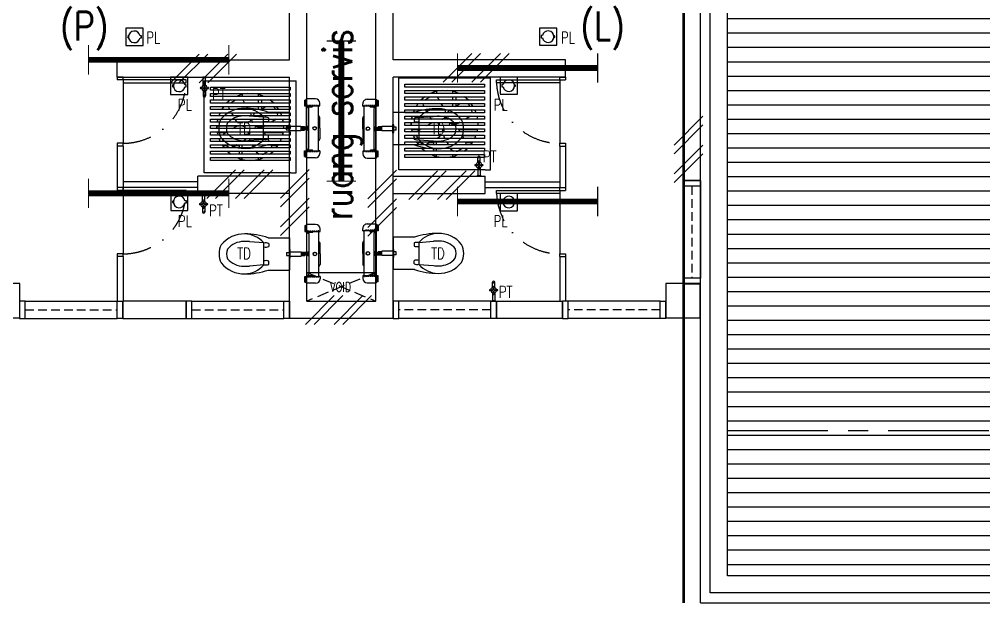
# Model space of a CAD drawing. Header units: inches. Extents: x -106706990 to 300603, y -86718466 to 1728185.
# Drawn here: x 155381 to 163773, y 21835 to 26913 of the extents above; entities that cross this region are included whole.
import ezdxf
from ezdxf.enums import TextEntityAlignment as Align

# ---------------------------------------------------------------- set-up
doc = ezdxf.new("R2010")
doc.units = ezdxf.units.IN
doc.header["$MEASUREMENT"] = 0
for name, pattern in [('CENTER', [2, 1.25, -0.25, 0.25, -0.25]), ('DASHDOT', [1, 0.5, -0.25, 0, -0.25]), ('DASHED2', [0.375, 0.25, -0.125]), ('HIDDEN', [0.375, 0.25, -0.125])]:
    doc.linetypes.add(name, pattern=pattern)
for name, color, linetype in [('A-ARR', 4, 'Continuous'), ('A-COLUMN', 3, 'Continuous'), ('A-DOOR', 9, 'Continuous'), ('A-DROP', 8, 'Continuous'), ('A-ELEV2', 1, 'Continuous'), ('A-FLR SYM', 13, 'Continuous'), ('A-GRID', 8, 'Continuous'), ('A-HATCH', 8, 'Continuous'), ('A-PARTITION', 4, 'Continuous'), ('A-RAIL', 2, 'Continuous'), ('A-RFLINE', 3, 'Continuous'), ('A-ROOMSYM', 3, 'Continuous'), ('A-SANI', 4, 'Continuous'), ('A-STAIRH', 8, 'HIDDEN'), ('A-SYM', 8, 'Continuous'), ('A-WALL', 1, 'Continuous'), ('A-WIN', 9, 'Continuous'), ('A-WLH', 7, 'Continuous'), ('AHT_WALL', 3, 'Continuous'), ('CO_WALL', 252, 'Continuous'), ('Edges', 7, 'Continuous'), ('Grid', 8, 'CENTER'), ('lamb(new)', 5, 'Continuous')]:
    doc.layers.add(name, color=color, linetype=linetype)
doc.styles.add('ROMANS', font='romans.shx', dxfattribs={"width": 0.75, "height": 200})
doc.styles.add('style1', font='romans.shx', dxfattribs={"height": 750})

# ---------------------------------------------------------------- blocks, each defined once
blk = doc.blocks.new('A$C05DF19D8')
at = {"color": 8}
for p, q in [((26.3, 117.7), (26.3, 163.7)), ((46.3, 117.7), (46.3, 163.7)), ((21.3, 6), (21.3, 0)), ((21.3, 6), (51.3, 6)), ((26.3, 71.9), (26.3, 6)), ((46.3, 71.9), (46.3, 6)), ((51.3, 6), (51.3, 0)), ((21.3, 0), (51.3, 0)), ((26.3, 0), (46.3, 0))]:
    blk.add_line(p, q, dxfattribs=at)
blk.add_circle((36.3, 94.8), 8.27, dxfattribs=at)
for centre, radius, start, end in [((36.3, 163.7), 10, 0, 180), ((5, 94.6), 5, 90, 270), ((24.4, 167.5), 70.6, 254.02882, 273.19439), ((24.4, 21.8), 70.6, 86.7321, 105.97118), ((36.3, 94.8), 25, 98.52024, 172.38488), ((36.3, 94.8), 25, 188.28016, 262.57073), ((36.3, 151.9), 10, 0, 180), ((36.3, 124.8), 5, 0, 180), ((-36.5, 105.4), 70.6, 357.84559, 15.97118), ((-36.5, 81.6), 70.6, 344.02882, 4.57514), ((109.2, 105.4), 70.6, 164.02882, 182.15441), ((109.2, 81.6), 70.6, 175.42486, 195.97118), ((36.3, 94.8), 25, 277.42927, 351.71984), ((36.3, 94.8), 25, 7.61512, 81.47976), ((48.2, 21.8), 70.6, 74.02882, 93.2679), ((48.2, 167.5), 70.6, 266.80561, 285.97118), ((67.6, 94.6), 5, 270, 90), ((36.3, 62.2), 5, 180, 0)]:
    blk.add_arc(centre, radius, start, end, dxfattribs=at)
blk = doc.blocks.new('A$C04F716D1')
at = {"layer": 'A-ARR', "color": 8}
for p, q in [((840, 512), (767, 512)), ((745, 502), (745, 452)), ((745, 502), (755, 502)), ((745, 452), (878, 452)), ((755, 500), (755, 452)), ((763, 267.3), (763, 452)), ((763, 452), (811.5, 452)), ((763, 452), (811.5, 452)), ((763, 444), (811.5, 444)), ((763, 444), (783, 431.8)), ((783, 80.2), (783, 431.8)), ((868, 60), (868, 452)), ((878, 452), (868, 452)), ((878, 452), (878, 474)), ((389.5, 352.2), (263.4, 362.5)), ((389.5, 159.8), (389.5, 352.2)), ((427.1, 396.8), (615, 396.8)), ((431.8, 347.5), (431.8, 319.4)), ((615, 115.2), (615, 396.8)), ((871.4, 362), (868, 365.1)), ((878, 256), (878, 347.1)), ((586.2, 268.5), (608.7, 268.5)), ((586.2, 268.5), (586.2, 243.5)), ((586.2, 268.5), (608.7, 268.5)), ((586.2, 268.5), (586.2, 243.5)), ((608.7, 287.3), (608.7, 224.8)), ((608.7, 287.3), (608.7, 224.8)), ((615, 293.5), (615, 218.5)), ((615, 293.5), (615, 218.5)), ((615, 274.8), (713.2, 274.8)), ((713.2, 274.8), (713.2, 237.3)), ((713.2, 271), (745, 271)), ((715, 271), (715, 241)), ((717.5, 271), (717.5, 241)), ((720, 271), (720, 241)), ((722.5, 271), (722.5, 241)), ((725, 271), (725, 241)), ((727.5, 271), (727.5, 241)), ((730, 271), (730, 241)), ((732.5, 271), (732.5, 241)), ((735, 271), (735, 241)), ((737.5, 271), (737.5, 241)), ((740, 271), (740, 241)), ((742.5, 271), (742.5, 241)), ((745, 271), (745, 241)), ((747.4, 244.8), (747.4, 267.3)), ((770.8, 267.3), (747.4, 267.3)), ((749.2, 244.8), (749.2, 267.3)), ((751.1, 244.8), (751.1, 267.3)), ((753, 244.8), (753, 267.3)), ((754.9, 244.8), (754.9, 267.3)), ((756.7, 244.8), (756.7, 267.3)), ((758.6, 244.8), (758.6, 267.3)), ((760.5, 244.8), (760.5, 267.3)), ((762.4, 244.8), (762.4, 267.3)), ((764.2, 244.8), (764.2, 267.3)), ((766.1, 244.8), (766.1, 267.3)), ((768, 244.8), (768, 267.3)), ((769.9, 244.8), (769.9, 267.3)), ((770.8, 243.8), (770.8, 268.2)), ((771.4, 270.4), (772.1, 271.9)), ((778.3, 271.9), (772.1, 271.9)), ((778.3, 264.4), (772.7, 264.4)), ((778.3, 238.6), (778.3, 273.4)), ((783, 233.9), (783, 278.1)), ((878, 256), (878, 164.9)), ((431.8, 164.5), (431.8, 192.6)), ((586.2, 243.5), (608.7, 243.5)), ((586.2, 243.5), (608.7, 243.5)), ((615, 237.3), (713.2, 237.3)), ((713.2, 241), (745, 241)), ((770.8, 244.8), (747.4, 244.8)), ((763, 60), (763, 244.8)), ((771.4, 241.6), (772.1, 240.1)), ((778.3, 240.1), (772.1, 240.1)), ((778.3, 247.6), (772.7, 247.6)), ((389.5, 159.8), (263.4, 149.5)), ((427.1, 115.2), (615, 115.2)), ((871.4, 150), (868, 146.9)), ((745, 10), (745, 60)), ((745, 60), (878, 60)), ((745, 10), (755, 10)), ((755, 12), (755, 60)), ((763, 68), (783, 80.2)), ((763, 68), (811.5, 68)), ((763, 60), (811.5, 60)), ((840, 0), (767, 0)), ((878, 60), (868, 60)), ((878, 60), (878, 38))]:
    blk.add_line(p, q, dxfattribs=at)
at = {"layer": 'A-ARR', "color": 8, "linetype": 'HIDDEN', "ltscale": 50}
for p, q in [((768, 457), (863, 457)), ((768, 55), (863, 55))]:
    blk.add_line(p, q, dxfattribs=at)
at = {"layer": 'A-ARR', "color": 8}
for radius in [16, 14]:
    blk.add_circle((833.5, 256), radius, dxfattribs=at)
for centre, radius, start, end in [((767, 500), 12, 90, 180), ((840, 474), 38, 0, 90), ((214.7, 179.2), 250.5, 88.08381, 141.67542), ((229.8, -178.6), 608.3, 71.07287, 90.63341), ((218.1, 201.3), 228.4, 41.35049, 88.76139), ((768, 452), 5, 90, 180), ((811.5, 448), 4, 270, 90), ((863, 452), 5, 0, 90), ((214.2, 179.8), 184.1, 90.12882, 140.05228), ((220.9, -262.6), 626.6, 86.11462, 90.60066), ((407.2, 286.9), 65.4, 67.95117, 105.68917), ((858, 347.1), 20, 0, 47.84979), ((139.6, 265.2), 139.9, 150.25525, 183.78048), ((139.6, 246.8), 139.9, 176.21952, 209.74475), ((187.4, 256), 121.8, 159.81345, 200.18655), ((407.2, 380), 65.4, 254.31083, 292.04883), ((615, 287.3), 6.25, 90, 180), ((615, 287.3), 6.25, 90, 180), ((775.5, 268.2), 4.69, 151.71021, 233.05674), ((791.2, 256), 20.3, 155.50094, 204.49906), ((783, 273.4), 4.69, 90, 180), ((214.7, 332.8), 250.5, 218.32458, 271.91619), ((214.2, 332.2), 184.1, 219.94772, 269.87118), ((407.2, 132), 65.4, 67.95117, 105.68917), ((615, 224.8), 6.25, 180, 270), ((615, 224.8), 6.25, 180, 270), ((775.5, 243.8), 4.69, 126.94326, 208.28979), ((783, 238.6), 4.69, 180, 270), ((220.9, 774.6), 626.6, 269.39934, 273.88538), ((218.1, 310.7), 228.4, 271.23861, 318.64951), ((229.8, 690.6), 608.3, 269.36659, 288.92713), ((407.2, 225.1), 65.4, 254.31083, 292.04883), ((858, 164.9), 20, 312.15021, 0), ((767, 12), 12, 180, 270), ((768, 60), 5, 180, 270), ((811.5, 64), 4, 270, 90), ((840, 38), 38, 270, 0), ((863, 60), 5, 270, 0)]:
    blk.add_arc(centre, radius, start, end, dxfattribs=at)
blk = doc.blocks.new('A$C52B244CD')
at = {"layer": 'A-WLH', "color": 8}
for p, q in [((0, 0), (250, 250)), ((75, 0), (325, 250)), ((250, 0), (500, 250)), ((325, 0), (575, 250))]:
    blk.add_line(p, q, dxfattribs=at)
blk = doc.blocks.new('A$C49831240')
at = {"layer": 'A-WLH', "color": 8}
for p, q in [((250, 575), (0, 325)), ((250, 500), (0, 250)), ((250, 325), (0, 75)), ((250, 250), (0, 0))]:
    blk.add_line(p, q, dxfattribs=at)
blk = doc.blocks.new('A$C34465D6E')
at = {"layer": 'A-SANI', "color": 8}
blk.add_lwpolyline([(0, 0), (150, 0), (150, 150), (0, 150)], close=True, dxfattribs=at)
blk.add_lwpolyline([(25.5, 84.3), (13.7, 84.3), (13.7, 65.7), (25.5, 65.7, 10.787298)], format="xyb", close=True, dxfattribs=at)
blk.add_arc((125.5, 75), 8.84, 264.17751, 95.82249, dxfattribs=at)
blk = doc.blocks.new('YBC 136')
at = {"layer": 'lamb(new)'}
for points, const_width in [([(86612635.7, -1195077), (86612635.7, -1195333.2)], 10.2), ([(86613855.7, -1195077), (86613855.7, -1195333.2)], 10.2), ([(86612635.7, -1195205.1), (86613855.7, -1195205.1)], 50.8)]:
    blk.add_lwpolyline(points, dxfattribs=dict(at, const_width=const_width))
blk = doc.blocks.new('Exhaust Fan 8-Inch fr')
at = {"layer": 'Edges'}
for p, q in [((-5.91, 7.27), (5.91, 7.27)), ((-5.91, -4.54), (-5.91, 7.27)), ((-5.12, 6.08), (-5.12, 6.47)), ((-5.12, 6.47), (5.12, 6.47)), ((5.12, 6.47), (5.12, 6.08)), ((5.91, -4.54), (5.91, 7.27)), ((5.12, 6.08), (-5.12, 6.08)), ((-5.12, 5.26), (-5.12, 5.65)), ((-5.12, 5.65), (-0.31, 5.65)), ((-1.81, 5.26), (-5.12, 5.26)), ((-1.43, 5.42), (-1.81, 5.26)), ((-1.43, 5.26), (-1.81, 5.26)), ((-1.12, 5.54), (-1.43, 5.42)), ((-1.43, 5.42), (-1.43, 5.26)), ((-1.03, 5.26), (-1.43, 5.26)), ((-1.03, 5.56), (-1.12, 5.54)), ((-0.31, 5.65), (-1.03, 5.56)), ((-1.03, 5.56), (-1.03, 5.26)), ((1.03, 5.26), (-1.03, 5.26)), ((-0.31, 5.65), (0.31, 5.65)), ((1.03, 5.56), (0.31, 5.65)), ((0.31, 5.65), (5.12, 5.65)), ((1.03, 5.56), (1.03, 5.26)), ((1.12, 5.54), (1.03, 5.56)), ((1.43, 5.26), (1.03, 5.26)), ((1.43, 5.42), (1.12, 5.54)), ((1.43, 5.42), (1.43, 5.26)), ((1.81, 5.26), (1.43, 5.42)), ((1.81, 5.26), (1.43, 5.26)), ((5.12, 5.26), (1.81, 5.26)), ((5.12, 5.65), (5.12, 5.26)), ((-5.12, 4.43), (-5.12, 4.83)), ((-5.12, 4.83), (-2.54, 4.83)), ((-3.05, 4.43), (-5.12, 4.43)), ((-5.12, 3.61), (-5.12, 4)), ((-5.12, 4), (-3.38, 4)), ((-3.38, 4), (-3.69, 3.61)), ((-3.38, 4), (-2.75, 4)), ((-2.54, 4.83), (-3.05, 4.43)), ((-2.52, 4.43), (-3.05, 4.43)), ((-2.71, 3.71), (-2.75, 4)), ((-2.75, 4), (-2.74, 4)), ((-2.7, 3.72), (-2.74, 4)), ((-2.74, 4), (-0.47, 4)), ((-2.54, 4.83), (-1.91, 4.83)), ((-2.52, 4.43), (-2.46, 4.51)), ((-2.51, 4.43), (-2.52, 4.43)), ((-2.51, 4.43), (-2.45, 4.51)), ((-0.72, 4.43), (-2.51, 4.43)), ((-2.45, 4.51), (-2.46, 4.51)), ((-2.45, 4.51), (-1.91, 4.83)), ((-1.91, 4.83), (-0.99, 4.83)), ((-0.9, 4.76), (-0.99, 4.83)), ((-0.99, 4.83), (1.03, 4.83)), ((-0.9, 4.76), (-0.72, 4.43)), ((1.03, 4.43), (-0.72, 4.43)), ((-0.47, 4), (-0.24, 3.61)), ((-0.47, 4), (1.03, 4)), ((1.03, 4.83), (1.03, 4.43)), ((1.03, 4.83), (1.43, 4.83)), ((1.43, 4.43), (1.03, 4.43)), ((1.03, 4), (1.03, 3.61)), ((1.03, 4), (1.43, 4)), ((1.43, 4.83), (1.43, 4.43)), ((1.43, 4.83), (2.54, 4.83)), ((3.05, 4.43), (1.43, 4.43)), ((1.43, 4), (1.43, 3.64)), ((1.43, 3.64), (2.05, 4)), ((1.43, 4), (2.05, 4)), ((2.05, 4), (2.92, 4)), ((3.05, 4.43), (2.54, 4.83)), ((2.54, 4.83), (5.12, 4.83)), ((2.92, 4), (3.08, 3.89)), ((2.92, 4), (3.38, 4)), ((5.12, 4.43), (3.05, 4.43)), ((3.08, 3.89), (3.24, 3.61)), ((3.69, 3.61), (3.38, 4)), ((3.38, 4), (5.12, 4)), ((5.12, 4.83), (5.12, 4.43)), ((5.12, 4), (5.12, 3.61)), ((-3.69, 3.61), (-5.12, 3.61)), ((-5.12, 2.79), (-5.12, 3.18)), ((-5.12, 3.18), (-3.89, 3.18)), ((-4.06, 2.79), (-5.12, 2.79)), ((-3.89, 3.18), (-4.06, 2.79)), ((-2.18, 2.79), (-4.06, 2.79)), ((-3.89, 3.18), (-2.4, 3.18)), ((-2.65, 3.61), (-3.69, 3.61)), ((-2.7, 3.72), (-2.71, 3.71)), ((-2.65, 3.61), (-2.71, 3.71)), ((-2.64, 3.61), (-2.7, 3.72)), ((-2.64, 3.61), (-2.65, 3.61)), ((-0.24, 3.61), (-2.64, 3.61)), ((-2.18, 2.79), (-2.4, 3.18)), ((-2.4, 3.18), (-2.39, 3.18)), ((-2.16, 2.79), (-2.39, 3.18)), ((-2.39, 3.18), (0.01, 3.18)), ((-2.16, 2.79), (-2.18, 2.79)), ((0.1, 2.79), (-2.16, 2.79)), ((1.03, 3.61), (-0.24, 3.61)), ((0.01, 3.18), (0.04, 3.13)), ((0.01, 3.18), (0.64, 3.18)), ((0.04, 3.13), (0.1, 2.79)), ((0.31, 2.79), (0.1, 2.79)), ((0.64, 3.18), (0.31, 2.79)), ((3.54, 2.79), (0.31, 2.79)), ((0.64, 3.18), (3.49, 3.18)), ((1.37, 3.61), (1.03, 3.61)), ((1.37, 3.61), (1.43, 3.64)), ((3.24, 3.61), (1.37, 3.61)), ((3.69, 3.61), (3.24, 3.61)), ((3.49, 3.18), (3.5, 3.15)), ((3.49, 3.18), (3.89, 3.18)), ((3.54, 2.79), (3.5, 3.15)), ((3.5, 3.15), (3.51, 3.14)), ((3.54, 2.79), (3.51, 3.14)), ((4.06, 2.79), (3.54, 2.79)), ((3.54, 2.79), (3.54, 2.79)), ((5.12, 3.61), (3.69, 3.61)), ((4.06, 2.79), (3.89, 3.18)), ((3.89, 3.18), (5.12, 3.18)), ((5.12, 2.79), (4.06, 2.79)), ((5.12, 3.18), (5.12, 2.79)), ((-5.12, 1.96), (-5.12, 2.36)), ((-5.12, 2.36), (-4.2, 2.36)), ((-4.25, 1.96), (-5.12, 1.96)), ((-5.12, 1.14), (-5.12, 1.53)), ((-5.12, 1.53), (-4.31, 1.53)), ((-4.31, 1.53), (-4.33, 1.36)), ((-4.33, 1.36), (-4.3, 1.14)), ((-4.31, 1.53), (-4.29, 1.53)), ((-4.29, 1.53), (-4.29, 1.14)), ((-4.29, 1.53), (-4.22, 1.53)), ((-4.22, 2.17), (-4.25, 1.96)), ((-4.22, 1.96), (-4.25, 1.96)), ((-4.2, 2.36), (-4.22, 2.17)), ((-4.22, 1.96), (-4.22, 2.17)), ((-1.63, 1.96), (-4.22, 1.96)), ((-4.22, 1.53), (-4.22, 1.52)), ((-4.22, 1.53), (-1.43, 1.53)), ((-4.22, 1.52), (-1.43, 1.52)), ((-4.2, 2.36), (-1.93, 2.36)), ((-2.3, 1.14), (-1.74, 1.46)), ((-1.77, 2.08), (-1.93, 2.36)), ((-1.93, 2.36), (-1.91, 2.36)), ((-1.76, 2.09), (-1.91, 2.36)), ((-1.91, 2.36), (0.07, 2.36)), ((-1.76, 2.09), (-1.77, 2.08)), ((-1.77, 2.08), (-1.63, 1.96)), ((-1.76, 2.09), (-1.61, 1.96)), ((-1.74, 1.46), (-1.43, 1.52)), ((-1.61, 1.96), (-1.63, 1.96)), ((-0.35, 1.96), (-1.61, 1.96)), ((-1.43, 1.53), (-1.43, 1.52)), ((-1.43, 1.52), (-1.32, 1.53)), ((-1.43, 1.53), (-1.32, 1.53)), ((-1.43, 1.52), (-1.43, 1.52)), ((-1.32, 1.53), (-1.14, 1.53)), ((-1.14, 1.53), (-1.1, 1.52)), ((-1.14, 1.53), (-1.1, 1.53)), ((-1.1, 1.53), (-1.1, 1.52)), ((-1.1, 1.53), (-0.65, 1.53)), ((-1.1, 1.52), (-0.72, 1.42)), ((-0.72, 1.42), (-0.66, 1.37)), ((-0.67, 1.43), (-0.65, 1.53)), ((-0.66, 1.37), (-0.67, 1.43)), ((-0.65, 1.26), (-0.66, 1.37)), ((-0.65, 1.53), (0.61, 1.53)), ((-0.61, 1.14), (-0.65, 1.26)), ((-0.35, 1.96), (-0.33, 1.98)), ((0.31, 1.96), (-0.35, 1.96)), ((-0.33, 1.98), (-0.17, 2.04)), ((-0.17, 2.04), (-0.05, 2.05)), ((0, 2.1), (-0.05, 2.05)), ((-0.05, 2.05), (0, 2.06)), ((0.07, 2.36), (0, 2.1)), ((0, 2.06), (0.17, 2.03)), ((0.07, 2.36), (0.19, 2.36)), ((0.17, 2.03), (0.25, 1.99)), ((0.19, 2.36), (0.18, 2.29)), ((0.18, 2.29), (0.25, 1.99)), ((0.19, 2.36), (3.33, 2.36)), ((0.25, 1.99), (0.31, 1.96)), ((2.67, 1.96), (0.31, 1.96)), ((0.63, 1.39), (0.6, 1.22)), ((0.61, 1.53), (0.62, 1.49)), ((0.61, 1.53), (1.92, 1.53)), ((0.67, 1.44), (0.62, 1.49)), ((0.62, 1.49), (0.62, 1.48)), ((0.68, 1.43), (0.62, 1.48)), ((0.62, 1.48), (0.63, 1.39)), ((1.16, 1.31), (0.67, 1.44)), ((0.67, 1.44), (0.68, 1.43)), ((1.02, 1.34), (0.68, 1.43)), ((0.99, 1.15), (1.02, 1.34)), ((1.17, 1.3), (1.02, 1.34)), ((1.69, 1.4), (1.16, 1.31)), ((1.16, 1.31), (1.17, 1.3)), ((1.22, 1.31), (1.17, 1.3)), ((1.22, 1.31), (1.2, 1.14)), ((1.43, 1.34), (1.22, 1.31)), ((1.7, 1.39), (1.43, 1.34)), ((1.43, 1.34), (1.43, 1.14)), ((1.92, 1.53), (1.69, 1.4)), ((1.69, 1.4), (1.7, 1.39)), ((1.92, 1.52), (1.7, 1.39)), ((1.95, 1.53), (1.92, 1.52)), ((1.92, 1.53), (1.95, 1.53)), ((1.92, 1.52), (4.2, 1.52)), ((1.95, 1.53), (4.2, 1.53)), ((3.32, 2.34), (2.67, 1.96)), ((2.69, 1.96), (2.67, 1.96)), ((3.33, 2.33), (2.69, 1.96)), ((4.2, 1.96), (2.69, 1.96)), ((3.32, 2.34), (3.33, 2.36)), ((3.32, 2.34), (3.33, 2.33)), ((3.33, 2.33), (3.35, 2.36)), ((3.33, 2.36), (3.35, 2.36)), ((3.35, 2.36), (4.2, 2.36)), ((4.2, 2.34), (4.2, 2.36)), ((4.2, 2.36), (5.12, 2.36)), ((4.2, 2.34), (4.2, 2.33)), ((4.25, 1.96), (4.2, 2.33)), ((4.2, 2.33), (4.2, 1.96)), ((4.25, 1.96), (4.2, 1.96)), ((4.2, 1.52), (4.2, 1.53)), ((4.2, 1.53), (4.29, 1.53)), ((5.12, 1.96), (4.25, 1.96)), ((4.29, 1.53), (4.29, 1.14)), ((4.29, 1.53), (4.31, 1.53)), ((4.3, 1.14), (4.33, 1.36)), ((4.33, 1.36), (4.31, 1.53)), ((4.31, 1.53), (5.12, 1.53)), ((5.12, 2.36), (5.12, 1.96)), ((5.12, 1.53), (5.12, 1.14)), ((-4.3, 1.14), (-5.12, 1.14)), ((-5.12, 0.32), (-5.12, 0.71)), ((-5.12, 0.71), (-4.25, 0.71)), ((-4.19, 0.32), (-5.12, 0.32)), ((-4.29, 1.14), (-4.3, 1.14)), ((-2.3, 1.14), (-4.29, 1.14)), ((-4.25, 0.71), (-4.22, 0.55)), ((-4.25, 0.71), (-3.04, 0.71)), ((-4.22, 0.65), (-3.16, 0.65)), ((-4.22, 0.55), (-4.22, 0.65)), ((-4.22, 0.55), (-4.19, 0.32)), ((-3.53, 0.32), (-4.19, 0.32)), ((-3.37, 0.52), (-3.53, 0.32)), ((-0.3, 0.32), (-3.53, 0.32)), ((-3.37, 0.52), (-3.16, 0.65)), ((-3.16, 0.65), (-3.04, 0.71)), ((-3.04, 0.71), (-0.26, 0.71)), ((-0.61, 1.14), (-2.3, 1.14)), ((0.57, 1.14), (-0.61, 1.14)), ((-0.3, 0.32), (-0.23, 0.57)), ((-0.29, 0.32), (-0.3, 0.32)), ((-0.29, 0.32), (-0.27, 0.37)), ((-0.13, 0.32), (-0.29, 0.32)), ((-0.27, 0.37), (-0.22, 0.56)), ((-0.27, 0.37), (-0.12, 0.35)), ((-0.22, 0.56), (-0.26, 0.71)), ((-0.23, 0.57), (-0.26, 0.71)), ((-0.26, 0.71), (-0.26, 0.71)), ((-0.26, 0.71), (-0.01, 0.71)), ((-0.23, 0.57), (-0.22, 0.56)), ((-0.13, 0.32), (-0.12, 0.35)), ((-0.12, 0.32), (-0.13, 0.32)), ((-0.12, 0.32), (-0.01, 0.7)), ((-0.12, 0.35), (-0.02, 0.69)), ((1.97, 0.32), (-0.12, 0.32)), ((-0.02, 0.69), (-0.01, 0.71)), ((-0.01, 0.7), (-0.02, 0.69)), ((-0.01, 0.7), (0, 0.71)), ((-0.01, 0.71), (0, 0.71)), ((0, 0.71), (1.75, 0.71)), ((0.6, 1.22), (0.57, 1.14)), ((0.62, 1.14), (0.57, 1.14)), ((0.84, 1.19), (0.62, 1.14)), ((1.03, 1.14), (0.62, 1.14)), ((0.99, 1.15), (0.84, 1.19)), ((1.03, 1.14), (0.99, 1.15)), ((1.2, 1.14), (1.03, 1.14)), ((1.43, 1.14), (1.2, 1.14)), ((4.29, 1.14), (1.43, 1.14)), ((1.75, 0.71), (1.78, 0.65)), ((1.75, 0.71), (4.25, 0.71)), ((1.78, 0.65), (4.2, 0.65)), ((1.78, 0.65), (1.97, 0.32)), ((4.19, 0.32), (1.97, 0.32)), ((4.19, 0.32), (4.2, 0.38)), ((5.12, 0.32), (4.19, 0.32)), ((4.2, 0.38), (4.25, 0.71)), ((4.2, 0.65), (4.2, 0.38)), ((4.25, 0.71), (5.12, 0.71)), ((4.3, 1.14), (4.29, 1.14)), ((5.12, 1.14), (4.3, 1.14)), ((5.12, 0.71), (5.12, 0.32)), ((-5.12, -0.51), (-5.12, -0.11)), ((-5.12, -0.11), (-4.04, -0.11)), ((-3.87, -0.51), (-5.12, -0.51)), ((-5.12, -1.33), (-5.12, -0.94)), ((-5.12, -0.94), (-3.65, -0.94)), ((-4.04, -0.11), (-4.02, -0.14)), ((-4.04, -0.11), (-3.57, -0.11)), ((-4.02, -0.14), (-3.57, -0.14)), ((-4.02, -0.14), (-3.87, -0.51)), ((-3.43, -0.51), (-3.87, -0.51)), ((-3.65, -0.94), (-3.57, -1.04)), ((-3.65, -0.94), (-3.18, -0.94)), ((-3.57, -0.11), (-3.57, -0.14)), ((-3.57, -0.11), (-0.52, -0.11)), ((-3.57, -0.14), (-3.56, -0.29)), ((-3.57, -1.04), (-3.12, -1.04)), ((-3.57, -1.04), (-3.35, -1.33)), ((-3.56, -0.29), (-3.43, -0.51)), ((-1, -0.51), (-3.43, -0.51)), ((-3.13, -1.03), (-3.18, -0.94)), ((-3.18, -0.94), (-1.75, -0.94)), ((-2.71, -1.33), (-3.13, -1.03)), ((-3.13, -1.03), (-3.12, -1.04)), ((-2.71, -1.33), (-3.12, -1.04)), ((-3.12, -1.04), (-3.12, -1.04)), ((-1.75, -0.94), (-2.34, -1.28)), ((-1.91, -1.04), (-2.33, -1.29)), ((-1.72, -0.94), (-1.91, -1.04)), ((-1.91, -1.04), (-1.43, -1.04)), ((-1.75, -0.94), (-1.72, -0.94)), ((-1.72, -0.94), (-1.43, -0.94)), ((-1.43, -0.94), (-1.43, -1.04)), ((-1.43, -0.94), (-1.03, -0.94)), ((-1.43, -1.04), (-1.43, -1.33)), ((-1.03, -1.33), (-1.03, -0.94)), ((-1.03, -0.94), (0.29, -0.94)), ((-0.7, -0.33), (-1, -0.51)), ((-0.97, -0.51), (-1, -0.51)), ((-0.7, -0.35), (-0.97, -0.51)), ((0.04, -0.51), (-0.97, -0.51)), ((-0.7, -0.35), (-0.5, -0.11)), ((-0.7, -0.33), (-0.52, -0.11)), ((-0.7, -0.33), (-0.7, -0.35)), ((-0.52, -0.11), (-0.5, -0.11)), ((-0.5, -0.11), (-0.1, -0.11)), ((-0.07, -0.33), (-0.1, -0.11)), ((-0.1, -0.11), (-0.09, -0.11)), ((-0.05, -0.32), (-0.09, -0.11)), ((-0.09, -0.11), (2.22, -0.11)), ((-0.05, -0.32), (-0.07, -0.33)), ((0.04, -0.51), (-0.07, -0.33)), ((0.05, -0.51), (-0.05, -0.32)), ((0.05, -0.51), (0.04, -0.51)), ((2.45, -0.51), (0.05, -0.51)), ((0.51, -1.33), (0.29, -0.94)), ((0.29, -0.94), (0.3, -0.94)), ((0.53, -1.33), (0.3, -0.94)), ((0.3, -0.94), (2.69, -0.94)), ((2.22, -0.11), (2.24, -0.14)), ((2.22, -0.11), (4.04, -0.11)), ((2.24, -0.14), (4.02, -0.14)), ((2.24, -0.14), (2.45, -0.51)), ((3.87, -0.51), (2.45, -0.51)), ((2.69, -0.94), (2.7, -1.04)), ((2.69, -0.94), (3.65, -0.94)), ((2.7, -1.04), (3.57, -1.04)), ((2.7, -1.04), (2.73, -1.29)), ((3.35, -1.33), (3.57, -1.04)), ((3.57, -1.04), (3.65, -0.94)), ((3.65, -0.94), (5.12, -0.94)), ((3.87, -0.51), (4.02, -0.14)), ((5.12, -0.51), (3.87, -0.51)), ((4.02, -0.14), (4.04, -0.11)), ((4.04, -0.11), (5.12, -0.11)), ((5.12, -0.11), (5.12, -0.51)), ((5.12, -0.94), (5.12, -1.33)), ((-3.35, -1.33), (-5.12, -1.33)), ((-5.12, -2.15), (-5.12, -1.76)), ((-5.12, -1.76), (-2.99, -1.76)), ((-2.47, -2.15), (-5.12, -2.15)), ((-2.71, -1.33), (-3.35, -1.33)), ((-2.99, -1.76), (-2.47, -2.15)), ((-2.99, -1.76), (-1.43, -1.76)), ((-2.34, -1.28), (-2.71, -1.33)), ((-2.71, -1.33), (-2.71, -1.33)), ((-2.65, -1.33), (-2.71, -1.33)), ((-2.71, -1.33), (-2.71, -1.33)), ((-2.33, -1.29), (-2.65, -1.33)), ((-1.43, -1.33), (-2.65, -1.33)), ((-1.43, -2.15), (-2.47, -2.15)), ((-2.34, -1.28), (-2.33, -1.29)), ((-1.03, -1.33), (-1.43, -1.33)), ((-1.43, -1.76), (-1.43, -2.15)), ((-1.43, -1.76), (-1.03, -1.76)), ((-1.03, -2.15), (-1.43, -2.15)), ((0.51, -1.33), (-1.03, -1.33)), ((-1.03, -2.15), (-1.03, -1.76)), ((-1.03, -1.76), (0.76, -1.76)), ((1.03, -2.15), (-1.03, -2.15)), ((0.53, -1.33), (0.51, -1.33)), ((2.7, -1.33), (0.53, -1.33)), ((0.88, -1.96), (0.76, -1.76)), ((0.76, -1.76), (0.78, -1.76)), ((0.89, -1.95), (0.78, -1.76)), ((0.78, -1.76), (2.35, -1.76)), ((0.89, -1.95), (0.88, -1.96)), ((0.88, -1.96), (1.03, -2.08)), ((0.89, -1.95), (1.15, -2.15)), ((1.03, -2.08), (1.03, -2.15)), ((1.03, -2.08), (1.13, -2.15)), ((1.13, -2.15), (1.03, -2.15)), ((1.15, -2.15), (1.13, -2.15)), ((1.49, -2.15), (1.15, -2.15)), ((1.49, -2.15), (1.7, -2.14)), ((1.56, -2.15), (1.49, -2.15)), ((1.56, -2.15), (1.69, -2.14)), ((2.47, -2.15), (1.56, -2.15)), ((1.7, -2.14), (1.69, -2.14)), ((2.35, -1.76), (1.7, -2.14)), ((2.35, -1.76), (2.99, -1.76)), ((2.47, -2.15), (2.99, -1.76)), ((5.12, -2.15), (2.47, -2.15)), ((2.73, -1.29), (2.7, -1.33)), ((3.35, -1.33), (2.7, -1.33)), ((2.99, -1.76), (5.12, -1.76)), ((5.12, -1.33), (3.35, -1.33)), ((5.12, -1.76), (5.12, -2.15)), ((-5.12, -2.98), (-5.12, -2.58)), ((-5.12, -2.58), (-1.7, -2.58)), ((5.12, -2.98), (-5.12, -2.98)), ((-1.7, -2.58), (-1.43, -2.69)), ((-1.7, -2.58), (-1.43, -2.58)), ((-1.43, -2.58), (-1.43, -2.69)), ((-1.43, -2.58), (-1.03, -2.58)), ((-1.43, -2.69), (-1.12, -2.82)), ((-1.12, -2.82), (-1.03, -2.83)), ((-1.03, -2.83), (-1.03, -2.58)), ((-1.03, -2.58), (1.03, -2.58)), ((-1.03, -2.83), (0, -2.97)), ((0, -2.97), (1.03, -2.83)), ((1.03, -2.58), (1.03, -2.83)), ((1.03, -2.58), (1.43, -2.58)), ((1.03, -2.83), (1.12, -2.82)), ((1.12, -2.82), (1.43, -2.69)), ((1.43, -2.58), (1.43, -2.69)), ((1.43, -2.69), (1.7, -2.58)), ((1.43, -2.58), (1.7, -2.58)), ((1.7, -2.58), (5.12, -2.58)), ((5.12, -2.58), (5.12, -2.98)), ((5.21, -4.54), (-5.91, -4.54)), ((5.21, -4.54), (5.72, -4.54)), ((5.72, -4.54), (5.91, -4.54))]:
    blk.add_line(p, q, dxfattribs=at)

msp = doc.modelspace()

# ---------------------------------------------------------------- hatches: boundary and pattern name
at = {"layer": 'A-HATCH'}
h = msp.add_hatch(dxfattribs=at)
h.set_pattern_fill('ANSI31', color=8, scale=1000, angle=315)
h.set_pattern_definition([(0, (70178.48, -257331.38), (4e-14, 125), [])])
h.paths.add_polyline_path([(163857.8, 30459.7), (163857.8, 31059.7)], flags=16)
h.paths.add_polyline_path([(177622.8, 48449.7), (161542.8, 48449.7), (161542.8, 36909.7), (162432.8, 36909.7), (162432.8, 33609.7), (161542.8, 33609.7), (161542.8, 22069.7), (177622.8, 22069.7)])
h.paths.add_polyline_path([(163857.8, 40059.7), (163857.8, 39459.7)], flags=16)

# ---------------------------------------------------------------- linework, layer by layer
at = {"color": 8}
for p, q in [((161392.8, 21919.7), (161392.8, 33609.7)), ((178822.8, 21919.7), (161392.8, 21919.7))]:
    msp.add_line(p, q, dxfattribs=at)
at = {"layer": 'A-COLUMN', "color": 8}
for points in [[(155085, 24313.7), (155385, 24313.7), (155385, 24613.7), (155085, 24613.7)], [(161005.4, 24314), (161305.4, 24314), (161305.4, 24614), (161005.4, 24614)]]:
    msp.add_lwpolyline(points, close=True, dxfattribs=at)
at = {"layer": 'A-DOOR', "color": 8}
for points in [[(156233.3, 26409.7), (156233.3, 26384.7)], [(156283.3, 26384.7), (156283.3, 26409.7)], [(160083.3, 26384.7), (160083.3, 26409.7)], [(160133.3, 26409.7), (160133.3, 26384.7)], [(156283.3, 25809.7), (156283.3, 25834.7), (156233.3, 25834.7), (156233.3, 25809.7)], [(160083.3, 25809.7), (160083.3, 25834.7), (160133.3, 25834.7), (160133.3, 25809.7)], [(156233.3, 25447.2), (156233.3, 25422.2)], [(156283.3, 25422.2), (156283.3, 25447.2)], [(160083.3, 25422.2), (160083.3, 25447.2)], [(160133.3, 25447.2), (160133.3, 25422.2)], [(156283.3, 24847.2), (156283.3, 24872.2), (156233.3, 24872.2), (156233.3, 24847.2)], [(160083.3, 24847.2), (160083.3, 24872.2), (160133.3, 24872.2), (160133.3, 24847.2)]]:
    msp.add_lwpolyline(points, dxfattribs=at)
for points in [[(156283.3, 26359.7), (156832.8, 26359.7), (156832.8, 26384.7), (156283.3, 26384.7)], [(160083.3, 26359.7), (159533.7, 26359.7), (159533.7, 26384.7), (160083.3, 26384.7)], [(156283.3, 25397.2), (156832.8, 25397.2), (156832.8, 25422.2), (156283.3, 25422.2)], [(160083.3, 25397.2), (159533.7, 25397.2), (159533.7, 25422.2), (160083.3, 25422.2)]]:
    msp.add_lwpolyline(points, close=True, dxfattribs=at)
at = {"layer": 'A-DOOR', "color": 8, "linetype": 'DASHDOT', "ltscale": 500}
for centre, start, end in [((156282.9, 26383.6), 270, 357.39532), ((160082.9, 26383.6), 182.60468, 270), ((156282.9, 25421.1), 270, 2.60468), ((160083.3, 25422.2), 182.60468, 270)]:
    msp.add_arc(centre, 550.1, start, end, dxfattribs=at)
at = {"layer": 'A-DROP', "color": 8}
for p, q in [((156283.3, 26359.7), (156283.3, 25834.7)), ((160083.3, 26359.7), (160083.3, 25834.7)), ((156283.3, 25397.2), (156283.3, 24872.2)), ((160083.3, 25397.2), (160083.3, 24872.2))]:
    msp.add_line(p, q, dxfattribs=at)
at = {"layer": 'A-ELEV2', "color": 8}
for q in [(161307.8, 33609.7), (178907.8, 21834.7)]:
    msp.add_line((161307.8, 21834.7), q, dxfattribs=at)
at = {"layer": 'A-GRID', "color": 8, "linetype": 'DASHDOT', "ltscale": 1500}
msp.add_line((157883.3, 24709.7), (158483.3, 24709.7), dxfattribs=at)
at = {"layer": 'A-PARTITION', "color": 8}
for p, q in [((156233.3, 25809.7), (156233.3, 25447.2)), ((156283.3, 25809.7), (156283.3, 25434.7)), ((160083.3, 25809.7), (160083.3, 25447.2)), ((160133.3, 25809.7), (160133.3, 25447.2)), ((156933.3, 25447.2), (156233.3, 25447.2)), ((156933.3, 25497.2), (156283.3, 25497.2)), ((159433.3, 25497.2), (160083.3, 25497.2)), ((159433.3, 25447.2), (160133.3, 25447.2)), ((156233.3, 24847.2), (156233.3, 24459.7)), ((156283.3, 24847.2), (156283.3, 24459.7)), ((160083.3, 24847.2), (160083.3, 24459.7)), ((160133.3, 24847.2), (160133.3, 24459.7))]:
    msp.add_line(p, q, dxfattribs=at)
at = {"layer": 'A-RAIL', "color": 8}
msp.add_line((161169.8, 21834.7), (161169.8, 30609.7), dxfattribs=at)
at = {"layer": 'A-RFLINE', "color": 8}
for p, q in [((161542.8, 22069.7), (161542.8, 33609.7)), ((177622.8, 22069.7), (161542.8, 22069.7))]:
    msp.add_line(p, q, dxfattribs=at)
at = {"layer": 'A-STAIRH', "color": 8, "linetype": 'DASHED2', "ltscale": 400}
for p, q in [((158483.3, 24709.8), (157883.3, 24459.7)), ((157883.3, 24709.7), (158483.3, 24459.7))]:
    msp.add_line(p, q, dxfattribs=at)
at = {"layer": 'A-WALL', "color": 8}
for p, q in [((161157.8, 28284.7), (161157.8, 25509.7)), ((161307.8, 25509.7), (161307.8, 28284.7)), ((157883.3, 24459.7), (157883.3, 27909.7)), ((158483.3, 24459.7), (158483.3, 27909.7)), ((156233.3, 26409.7), (156233.3, 26559.7)), ((160133.3, 26409.7), (160133.3, 26559.7)), ((161307.8, 25509.7), (161157.8, 25509.7)), ((156833.3, 24459.7), (156282.8, 24459.7)), ((156833.3, 24309.7), (156833.3, 24459.7)), ((157883.3, 24459.7), (158483.3, 24459.7)), ((159533.3, 24459.7), (160107.8, 24459.7)), ((159533.3, 24309.7), (159533.3, 24459.7)), ((156282.8, 24309.7), (156833.3, 24309.7)), ((158633.3, 24309.7), (157733.3, 24309.7)), ((160107.8, 24309.7), (159533.3, 24309.7))]:
    msp.add_line(p, q, dxfattribs=at)
at = {"layer": 'A-WALL', "color": 8, "linetype": 'Continuous', "ltscale": 900}
for p, q in [((157733.3, 26559.7), (157733.3, 27759.7)), ((158633.3, 26559.7), (158633.3, 27759.7)), ((156233.3, 26559.7), (157733.3, 26559.7)), ((160133.3, 26559.7), (158633.3, 26559.7)), ((156233.3, 26409.7), (157733.3, 26409.7)), ((157733.3, 24384.7), (157733.3, 26409.7)), ((157733.3, 24309.7), (157733.3, 26409.7)), ((158633.3, 24384.7), (158633.3, 26409.7)), ((160133.3, 26409.7), (158633.3, 26409.7)), ((158633.3, 24309.7), (158633.3, 26409.7)), ((157733.3, 25547.2), (156933.3, 25547.2)), ((156933.3, 25397.2), (156933.3, 25547.2)), ((158633.3, 25547.2), (159433.3, 25547.2)), ((159433.3, 25397.2), (159433.3, 25547.2)), ((161307.8, 25509.7), (161157.8, 25509.7)), ((157733.3, 25397.2), (156933.3, 25397.2)), ((158633.3, 25397.2), (159433.3, 25397.2)), ((161307.8, 24609.7), (161157.8, 24609.7)), ((156282.8, 24309.7), (156282.8, 24459.7)), ((157733.3, 24309.7), (157733.3, 24459.7)), ((158633.3, 24309.7), (158633.3, 24459.7)), ((160107.8, 24309.7), (160107.8, 24459.7)), ((161007.8, 24309.7), (161007.8, 24459.7))]:
    msp.add_line(p, q, dxfattribs=at)
at = {"layer": 'A-WIN', "color": 8}
for p, q in [((161157.8, 25459.7), (161157.8, 24659.7)), ((161307.8, 25459.7), (161307.8, 24659.7)), ((155432.8, 24459.7), (156232.8, 24459.7)), ((156883.3, 24459.7), (157683.3, 24459.7)), ((159483.3, 24459.7), (158683.3, 24459.7)), ((160957.8, 24459.7), (160157.8, 24459.7)), ((155432.8, 24309.7), (156232.8, 24309.7)), ((156883.3, 24309.7), (157683.3, 24309.7)), ((159483.3, 24309.7), (158683.3, 24309.7)), ((160957.8, 24309.7), (160157.8, 24309.7))]:
    msp.add_line(p, q, dxfattribs=at)
at = {"layer": 'A-WIN', "color": 8, "linetype": 'HIDDEN', "ltscale": 300}
for p, q in [((161232.8, 25459.7), (161232.8, 24659.7)), ((155432.8, 24384.7), (156232.8, 24384.7)), ((156883.3, 24384.7), (157683.3, 24384.7)), ((159483.3, 24384.7), (158683.3, 24384.7)), ((160957.8, 24384.7), (160157.8, 24384.7))]:
    msp.add_line(p, q, dxfattribs=at)
at = {"layer": 'A-WIN', "color": 8, "linetype": 'Continuous'}
for points in [[(161157.8, 25459.7), (161157.8, 25509.7), (161307.8, 25509.7), (161307.8, 25459.7)], [(161157.8, 24659.7), (161157.8, 24609.7), (161307.8, 24609.7), (161307.8, 24659.7)], [(155432.8, 24459.7), (155382.8, 24459.7), (155382.8, 24309.7), (155432.8, 24309.7)], [(156232.8, 24459.7), (156282.8, 24459.7), (156282.8, 24309.7), (156232.8, 24309.7)], [(156883.3, 24459.7), (156833.3, 24459.7), (156833.3, 24309.7), (156883.3, 24309.7)], [(157683.3, 24459.7), (157733.3, 24459.7), (157733.3, 24309.7), (157683.3, 24309.7)], [(158683.3, 24459.7), (158633.3, 24459.7), (158633.3, 24309.7), (158683.3, 24309.7)], [(159483.3, 24459.7), (159533.3, 24459.7), (159533.3, 24309.7), (159483.3, 24309.7)], [(160157.8, 24459.7), (160107.8, 24459.7), (160107.8, 24309.7), (160157.8, 24309.7)], [(160957.8, 24459.7), (161007.8, 24459.7), (161007.8, 24309.7), (160957.8, 24309.7)]]:
    msp.add_lwpolyline(points, close=True, dxfattribs=at)
at = {"layer": 'AHT_WALL', "color": 8}
for p, q in [((156283.3, 26409.7), (156233.3, 26409.7)), ((156283.3, 26384.7), (156233.3, 26384.7)), ((160083.3, 26409.7), (160133.3, 26409.7)), ((160083.3, 26384.7), (160133.3, 26384.7)), ((156283.3, 25809.7), (156233.3, 25809.7)), ((156283.3, 25809.7), (156233.3, 25809.7)), ((160083.3, 25809.7), (160133.3, 25809.7)), ((160083.3, 25809.7), (160133.3, 25809.7)), ((156283.3, 25447.2), (156233.3, 25447.2)), ((160083.3, 25447.2), (160133.3, 25447.2)), ((156283.3, 25422.2), (156233.3, 25422.2)), ((160083.3, 25422.2), (160133.3, 25422.2)), ((156283.3, 24847.2), (156233.3, 24847.2)), ((156283.3, 24847.2), (156233.3, 24847.2)), ((160083.3, 24847.2), (160133.3, 24847.2)), ((160083.3, 24847.2), (160133.3, 24847.2))]:
    msp.add_line(p, q, dxfattribs=at)
at = {"layer": 'CO_WALL', "color": 8}
msp.add_line((161157.8, 21834.7), (161157.8, 30609.7), dxfattribs=at)
at = {"layer": 'Grid', "color": 8, "ltscale": 700}
msp.add_line((161542.8, 23334.7), (180807.6, 23334.7), dxfattribs=at)

# ---------------------------------------------------------------- block references
at = {"xscale": 67.64413300129952, "yscale": 67.64413300129952, "zscale": 67.64413300129952}
for p in [(157390.4, 25883.8), (159081.9, 25910.4)]:
    msp.add_blockref('Exhaust Fan 8-Inch fr', p, dxfattribs=at)
at = {"layer": 'A-ARR', "color": 8, "rotation": 180}
for name, p in [('A$C34465D6E', (156457.6, 26835)), ('A$C34465D6E', (156847.6, 26408.3)), ('A$C05DF19D8', (157028, 26409)), ('A$C04F716D1', (159247.4, 26216.2)), ('A$C34465D6E', (156848, 25398.2)), ('A$C05DF19D8', (157020.2, 25397.9)), ('A$C04F716D1', (159247.7, 25130.9))]:
    msp.add_blockref(name, p, dxfattribs=at)
at = {"layer": 'A-ARR', "color": 8}
for name, p in [('A$C34465D6E', (159907.3, 26686.3)), ('A$C34465D6E', (159564.7, 26260.3)), ('A$C04F716D1', (157117.5, 25707.6)), ('A$C05DF19D8', (159344.3, 25548)), ('A$C34465D6E', (159564.6, 25246.7)), ('A$C04F716D1', (157119.6, 24614.6)), ('A$C05DF19D8', (159471.4, 24459.6))]:
    msp.add_blockref(name, p, dxfattribs=at)
at = {"layer": 'A-WLH', "color": 8}
for name, p in [('A$C52B244CD', (156695.2, 26359.5)), ('A$C52B244CD', (159068.6, 26364.3)), ('A$C49831240', (161079.1, 25493)), ('A$C52B244CD', (157011.6, 25353.6)), ('A$C49831240', (157653.5, 25031)), ('A$C49831240', (158412.2, 25025)), ('A$C52B244CD', (158770.1, 25343.8)), ('A$C52B244CD', (157871.1, 24257.5))]:
    msp.add_blockref(name, p, dxfattribs=at)
at = {"layer": 'lamb(new)'}
for p in [(-86456652.2, 1221764.8), (-86453442.2, 1221694.4), (-86456652.2, 1220602.3), (-86453442.2, 1220531.9)]:
    msp.add_blockref('YBC 136', p, dxfattribs=at)
at = {"layer": 'lamb(new)', "rotation": 90}
msp.add_blockref('YBC 136', (-1037021.5, -86587131.5), dxfattribs=at)

# ---------------------------------------------------------------- texts
at = {"layer": 'A-FLR SYM', "color": 8, "style": 'ROMANS', "width": 0.75}
msp.add_text('VOID', height=82.69, dxfattribs=at).set_placement((158177.2, 24541.5), align=Align.CENTER)
at = {"layer": 'A-ROOMSYM', "color": 8, "style": 'style1', "width": 0.8}
for s, p in [('(P)', (155946.4, 26727.2)), ('(L)', (160457.6, 26729.8))]:
    msp.add_text(s, height=250, dxfattribs=at).set_placement(p, align=Align.CENTER)
msp.add_text('ruang servis', height=250, rotation=90, dxfattribs=at).set_placement((158278.5, 25995.6), align=Align.CENTER)
at = {"layer": 'A-SYM', "color": 8, "linetype": 'HIDDEN', "ltscale": 500, "style": 'ROMANS', "width": 0.75}
for s, p in [('PL', (156485.3, 26703)), ('PL', (160093.5, 26703)), ('PT', (157057.2, 26210.6)), ('PL', (156759.7, 26117.5)), ('PL', (159507.5, 26117.5)), ('TD', (157277.1, 25911.9)), ('TD', (158964.4, 25911.9)), ('PT', (159414.3, 25668.5)), ('PT', (157031.9, 25198.1)), ('PL', (156759.7, 25105)), ('PL', (159507.5, 25105)), ('TD', (157277.1, 24824.4)), ('TD', (158964.4, 24824.4)), ('PT', (159553.5, 24489.7))]:
    msp.add_text(s, height=100, dxfattribs=at).set_placement(p)

doc.saveas('drawing.dxf')
